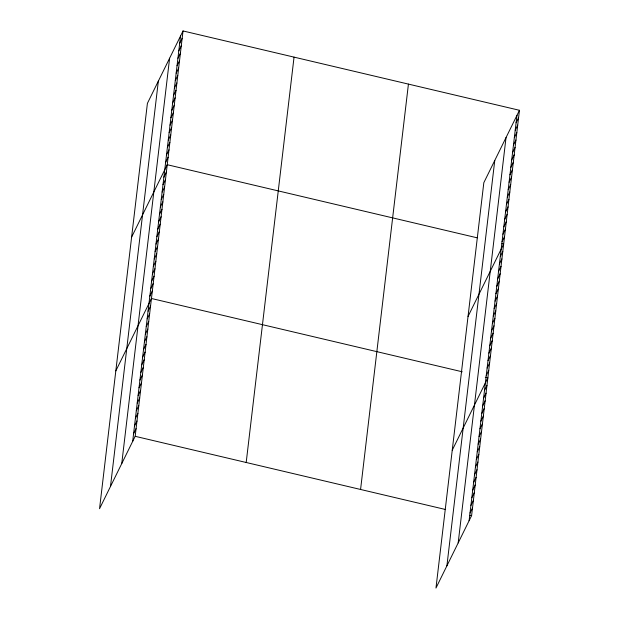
<?xml version="1.0" encoding="UTF-8"?>
<svg xmlns="http://www.w3.org/2000/svg" width="619" height="619" viewBox="0 0 619 619"><rect width="100%" height="100%" fill="white"/><g stroke="black" fill="none" stroke-linecap="round" stroke-linejoin="round"><path stroke-width="0.93" d="M110.484 486.48L158.348 81.12M121.75 463.577L169.614 58.217M132.69 441.355L180.555 35.995M183.031 30.95L147.407 103.35L99.543 508.71L135.174 436.31L183.031 30.95L519.457 110.29L471.593 515.65L435.969 588.05L483.826 182.69L519.457 110.29M246.192 462.494L294.048 57.134M360.575 489.467L408.432 84.107M446.903 565.82L494.767 160.46M458.176 542.925L506.033 137.565M469.109 520.695L516.973 115.335M179.672 43.423L182.156 38.378M178.798 50.859L181.274 45.814M177.916 58.287L180.4 53.242M177.042 65.722L179.525 60.677M176.167 73.15L178.643 68.105M175.285 80.578L177.769 75.541M174.411 88.014L176.887 82.969M173.529 95.442L176.013 90.405M172.655 102.878L175.138 97.833M171.78 110.306L174.256 105.269M170.898 117.742L173.382 112.697M170.024 125.17L172.5 120.132M169.142 132.605L171.625 127.56M168.267 140.033L170.751 134.988M167.393 147.469L169.869 142.424M166.511 154.897L168.995 149.852M165.637 162.333L168.113 157.288M131.615 237.116L167.238 164.716L477.187 237.82M163.88 177.189L166.364 172.152M162.998 184.624L165.482 179.58M162.124 192.052L164.608 187.015M161.25 199.488L163.726 194.443M160.367 206.916L162.851 201.879M159.493 214.352L161.977 209.307M158.611 221.78L161.095 216.743M157.737 229.216L160.22 224.171M156.862 236.644L159.338 231.607M155.98 244.079L158.464 239.035M155.106 251.507L157.582 246.463M154.224 258.943L156.708 253.898M153.35 266.371L155.833 261.326M152.475 273.807L154.951 268.762M151.593 281.235L154.077 276.19M150.719 288.663L153.195 283.626M149.837 296.099L152.32 291.054M115.823 370.882L151.446 298.49L462.246 371.787M148.057 311.187L150.541 306.142M147.152 318.847L149.636 313.802M146.246 326.499L148.73 321.454M145.349 334.159L147.825 329.115M144.444 341.812L146.92 336.775M143.538 349.472L146.022 344.427M142.633 357.124L145.117 352.087M141.728 364.784L144.212 359.74M140.823 372.437L143.306 367.4M139.925 380.097L142.401 375.052M139.02 387.757L141.496 382.712M138.114 395.409L140.598 390.372M137.209 403.07L139.693 398.025M136.304 410.722L138.788 405.685M135.399 418.382L137.882 413.337M134.501 426.034L136.977 420.997M133.596 433.695L136.072 428.65M516.091 122.763L518.575 117.726M515.217 130.199L517.701 125.154M514.343 137.627L516.819 132.59M513.461 145.063L515.944 140.018M512.586 152.491L515.07 147.454M511.704 159.926L514.188 154.882M510.83 167.354L513.313 162.317M509.955 174.79L512.431 169.745M509.073 182.218L511.557 177.181M508.199 189.654L510.683 184.609M507.317 197.082L509.801 192.037M506.443 204.518L508.926 199.473M505.568 211.946L508.044 206.901M504.686 219.381L507.17 214.336M503.812 226.809L506.288 221.764M502.93 234.237L505.414 229.2M502.055 241.673L504.539 236.628M468.034 316.456L503.657 244.064L501.955 243.662M500.299 256.537L502.783 251.492M499.425 263.965L501.901 258.928M498.543 271.401L501.026 266.356M497.668 278.829L500.152 273.791M496.794 286.264L499.27 281.219M495.912 293.692L498.396 288.647M495.038 301.128L497.514 296.083M494.155 308.556L496.639 303.511M493.281 315.992L495.765 310.947M492.407 323.42L494.883 318.375M491.525 330.848L494.008 325.811M490.65 338.284L493.126 333.239M489.768 345.712L492.252 340.674M488.894 353.147L491.378 348.102M488.02 360.575L490.496 355.538M487.138 368.011L489.621 362.966M486.263 375.439L488.739 370.402M452.241 450.23L487.865 377.83L485.304 377.226M484.476 390.527L486.96 385.49M483.578 398.187L486.054 393.142M482.673 405.84L485.149 400.803M481.768 413.5L484.251 408.455M480.862 421.16L483.346 416.115M479.957 428.812L482.441 423.767M479.052 436.472L481.536 431.428M478.154 444.125L480.63 439.088M477.249 451.785L479.725 446.74M476.344 459.437L478.827 454.4M475.438 467.097L477.922 462.053M474.533 474.758L477.017 469.713M473.628 482.41L476.112 477.365M472.73 490.07L475.206 485.025M471.825 497.722L474.301 492.685M470.92 505.383L473.403 500.338M470.014 513.035L472.498 507.998M135.174 436.31L445.115 509.406M469.883 515.248L471.593 515.65"/></g></svg>
